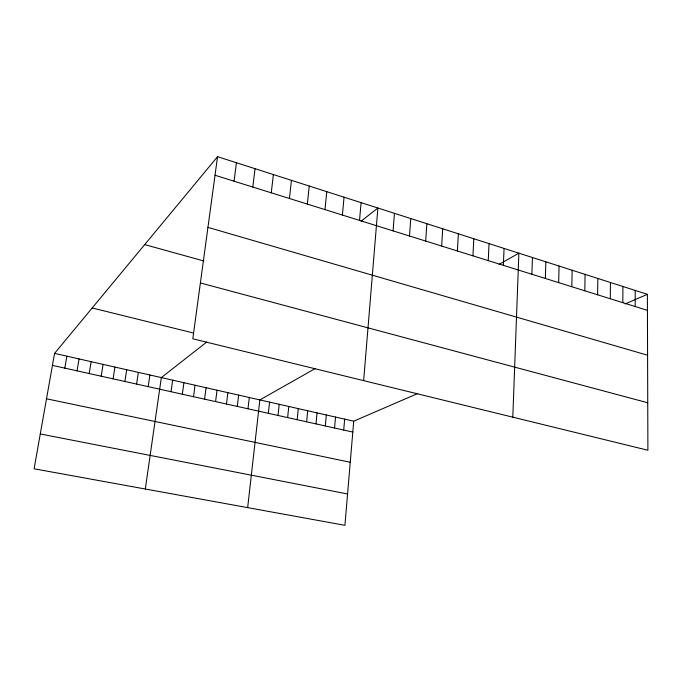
<?xml version="1.0" encoding="UTF-8"?>
<svg xmlns="http://www.w3.org/2000/svg" width="682" height="682" viewBox="0 0 682 682"><rect width="100%" height="100%" fill="white"/><g stroke="black" fill="none" stroke-linecap="round" stroke-linejoin="round"><path stroke-width="1.02" d="M635.206 306.542L635.215 290.43M622.828 302.672L622.896 286.491M610.305 298.759L610.441 282.501M597.628 294.803L597.833 278.461M584.806 290.788L585.071 274.377M571.814 286.738L572.147 270.234M558.669 282.629L559.078 266.048M545.37 278.469L545.839 261.811M531.892 274.258L532.446 257.523M512.804 417.162L518.874 253.175L499.045 264.411M503.35 265.341L504.058 248.436M488.244 260.618L489.037 243.619M472.933 255.835L473.811 238.743M457.4 250.985L458.372 233.807M441.663 246.066L442.72 228.794M425.696 241.078L426.855 223.713M409.507 236.015L410.76 218.555M393.088 230.883L394.443 213.33M363.642 380.641L377.888 208.027L361.093 221.181M417.623 393.582L353.719 421.186L344.922 525.319L34.1 468.79L54.569 353.387L217.549 156.681L647.38 294.326L647.9 450.248L192.801 338.809L217.549 156.681M359.533 220.397L361.093 202.656M343.702 430.044L344.657 419.132M334.538 428.006L335.527 417.069M325.305 425.952L326.32 414.98M342.39 215.043L344.06 197.2M315.996 423.889L317.053 412.874M324.999 209.604L326.78 191.659M306.619 421.808L307.701 410.76M297.164 419.711L298.281 408.629M287.633 417.589L288.793 406.472M307.343 204.089L309.244 186.05M278.026 415.457L279.219 404.307M289.432 198.496L291.444 180.346M268.341 413.309L269.578 402.116M247.66 507.63L259.859 399.916L315.289 368.51M247.975 408.791L249.288 397.521M271.248 192.81L273.388 174.566M237.276 406.412L238.623 395.1M252.792 187.047L255.051 168.693M226.475 404.017L227.873 392.662M215.589 401.604L217.029 390.206M204.6 399.166L206.083 387.726M234.054 181.19L236.441 162.734M193.518 396.702L195.043 385.228M182.333 394.222L183.91 382.704M171.046 391.715L172.674 380.155M145.309 489.011L161.336 377.581L206.74 342.032M148.182 386.643L149.895 374.989M136.596 384.068L138.361 372.381M124.9 381.468L126.716 369.738M113.101 378.851L114.96 367.069M101.192 376.208L103.101 364.384M89.171 373.54L91.141 361.673M77.04 370.846L79.061 358.937M64.799 368.135L66.87 356.175M625.181 303.916L647.38 294.326M40.281 433.957L347.573 493.973M46.512 398.808L350.25 462.268M52.446 365.39L352.799 432.056M54.569 353.387L353.719 421.186M92.198 307.974L193.543 333.029M200.389 282.962L647.747 402.772M144.703 244.608L203.935 261.01M207.942 227.379L647.585 355.228M215.026 175.248L647.44 310.361"/></g></svg>
